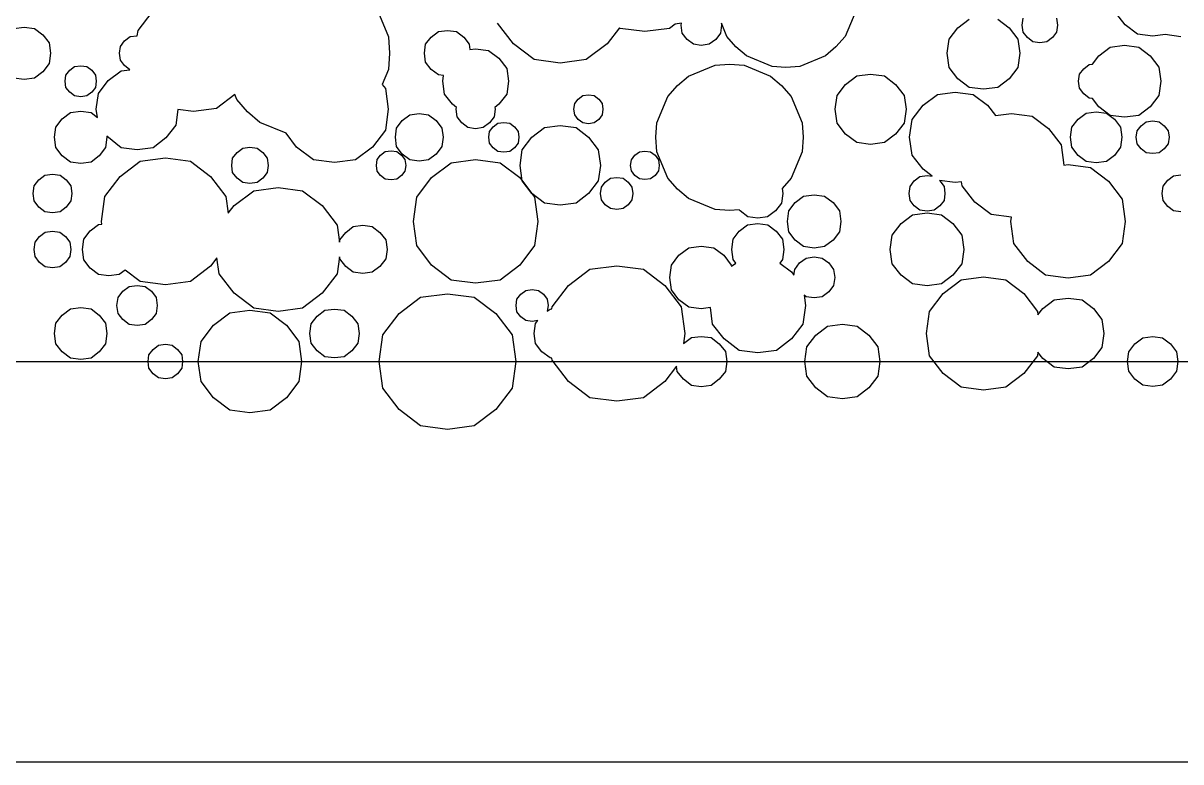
# Model space of a CAD drawing. Extents: x 58 to 158, y 90 to 190.
# Drawn here: x 90.57 to 122.37, y 89.7 to 110 of the extents above; entities that cross this region are included whole.
import ezdxf

# ---------------------------------------------------------------- set-up
doc = ezdxf.new("R2010")
doc.units = 0
doc.layers.get('0').update_dxf_attribs({"linetype": 'CONTINUOUS'})

msp = doc.modelspace()

# ---------------------------------------------------------------- linework, layer by layer
at = {"color": 213}
for p, q in [((100.263, 110.437), (100.605, 109.619)), ((93.7246, 109.798), (94.1116, 110.301)), ((90.3168, 109.852), (90.6004, 109.889)), ((90.6004, 109.889), (90.8844, 109.852)), ((90.8844, 109.852), (91.1119, 109.678)), ((93.7052, 109.652), (93.7246, 109.798)), ((91.1119, 109.678), (91.2855, 109.452)), ((91.2855, 109.452), (91.3239, 109.17)), ((93.2395, 109.36), (93.3566, 109.511)), ((93.3566, 109.511), (93.5094, 109.627)), ((93.5094, 109.627), (93.7052, 109.652)), ((100.605, 109.619), (100.636, 109.17)), ((91.3239, 109.17), (91.2855, 108.888)), ((93.2145, 109.17), (93.2395, 109.36)), ((93.2395, 108.981), (93.2145, 109.17)), ((100.636, 109.17), (100.605, 108.722)), ((91.2855, 108.888), (91.1119, 108.661)), ((93.3566, 108.829), (93.2395, 108.981)), ((93.5027, 108.718), (93.3566, 108.829)), ((90.6004, 108.452), (90.3168, 108.489)), ((90.8844, 108.489), (90.6004, 108.452)), ((91.1119, 108.661), (90.8844, 108.489)), ((92.9072, 108.417), (93.26, 108.686)), ((93.26, 108.686), (93.5027, 108.718)), ((100.605, 108.722), (100.435, 108.315)), ((92.6387, 108.067), (92.9072, 108.417)), ((100.435, 108.315), (100.521, 108.205)), ((100.521, 108.205), (100.6, 107.63)), ((92.5795, 107.63), (92.6387, 108.067)), ((96.3814, 108.034), (95.8825, 107.655)), ((96.4364, 107.903), (96.3814, 108.034)), ((96.7341, 107.564), (96.4364, 107.903)), ((91.6411, 107.367), (91.8669, 107.539)), ((91.8669, 107.539), (92.1508, 107.576)), ((92.1508, 107.576), (92.4334, 107.539)), ((92.4334, 107.539), (92.6098, 107.406)), ((92.6098, 107.406), (92.5795, 107.63)), ((94.8214, 107.628), (94.7621, 107.193)), ((95.25, 107.571), (94.8214, 107.628)), ((95.8825, 107.655), (95.25, 107.571)), ((97.0746, 107.269), (96.7341, 107.564)), ((100.6, 107.63), (100.521, 107.056)), ((91.4672, 107.141), (91.6411, 107.367)), ((92.6098, 107.406), (92.6098, 107.406)), ((94.7621, 107.193), (94.4933, 106.842)), ((97.7925, 106.973), (97.0746, 107.269)), ((91.4287, 106.86), (91.4672, 107.141)), ((91.4672, 106.579), (91.4287, 106.86)), ((92.8716, 106.86), (92.8328, 106.579)), ((93.26, 106.575), (92.8659, 106.896)), ((92.8659, 106.896), (92.8716, 106.86)), ((98.0832, 106.594), (97.7925, 106.973)), ((100.521, 107.056), (100.167, 106.594)), ((91.6411, 106.353), (91.4672, 106.579)), ((92.8328, 106.579), (92.6592, 106.353)), ((93.6995, 106.516), (93.26, 106.575)), ((94.1405, 106.575), (93.6995, 106.516)), ((94.4933, 106.842), (94.1405, 106.575)), ((98.5464, 106.243), (98.0832, 106.594)), ((100.167, 106.594), (99.7038, 106.243)), ((91.8669, 106.182), (91.6411, 106.353)), ((92.6592, 106.353), (92.4334, 106.182)), ((99.1249, 106.165), (98.5464, 106.243)), ((99.7038, 106.243), (99.1249, 106.165)), ((92.1508, 106.143), (91.8669, 106.182)), ((92.4334, 106.182), (92.1508, 106.143)), ((90.8953, 103.977), (91.0167, 104.136)), ((91.0167, 104.136), (91.1765, 104.257)), ((91.1765, 104.257), (91.3751, 104.283)), ((91.3751, 104.283), (91.5734, 104.257)), ((91.5734, 104.257), (91.7332, 104.136)), ((91.7332, 104.136), (91.8545, 103.977)), ((90.8692, 103.78), (90.8953, 103.977)), ((90.8953, 103.583), (90.8692, 103.78)), ((91.8545, 103.977), (91.8806, 103.78)), ((91.8806, 103.78), (91.8545, 103.583)), ((91.0167, 103.425), (90.8953, 103.583)), ((91.1765, 103.303), (91.0167, 103.425)), ((91.7332, 103.425), (91.5734, 103.303)), ((91.8545, 103.583), (91.7332, 103.425)), ((91.3751, 103.277), (91.1765, 103.303)), ((91.5734, 103.303), (91.3751, 103.277)), ((112.346, 101.425), (112.67, 101.672)), ((112.67, 101.672), (113.075, 101.725)), ((113.075, 101.725), (113.48, 101.672)), ((113.48, 101.672), (113.805, 101.425)), ((94.1395, 101.034), (94.288, 101.148)), ((94.288, 101.148), (94.4757, 101.173)), ((94.4757, 101.173), (94.6616, 101.148)), ((94.6616, 101.148), (94.8118, 101.034)), ((112.098, 101.103), (112.346, 101.425)), ((113.805, 101.425), (114.053, 101.103)), ((94.0001, 100.7), (94.0248, 100.886)), ((94.0248, 100.886), (94.1395, 101.034)), ((94.8118, 101.034), (94.9262, 100.886)), ((94.9262, 100.886), (94.9508, 100.7)), ((112.043, 100.7), (112.098, 101.103)), ((114.053, 101.103), (114.107, 100.7)), ((94.0248, 100.514), (94.0001, 100.7)), ((94.1395, 100.365), (94.0248, 100.514)), ((94.9262, 100.514), (94.8118, 100.365)), ((94.9508, 100.7), (94.9262, 100.514)), ((112.098, 100.298), (112.043, 100.7)), ((114.107, 100.7), (114.053, 100.298)), ((94.288, 100.252), (94.1395, 100.365)), ((94.4757, 100.227), (94.288, 100.252)), ((94.6616, 100.252), (94.4757, 100.227)), ((94.8118, 100.365), (94.6616, 100.252)), ((112.346, 99.9755), (112.098, 100.298)), ((114.053, 100.298), (113.805, 99.9755)), ((112.67, 99.7285), (112.346, 99.9755)), ((113.805, 99.9755), (113.48, 99.7285)), ((113.075, 99.6749), (112.67, 99.7285)), ((113.48, 99.7285), (113.075, 99.6749))]:
    msp.add_line(p, q, dxfattribs=at)
at = {"color": 52}
for p, q in [((113.441, 110.328), (113.151, 109.634)), ((120.839, 109.954), (120.581, 110.29)), ((104.036, 109.43), (103.598, 109.999)), ((106.952, 109.869), (106.615, 109.43)), ((106.973, 109.854), (106.952, 109.869)), ((107.649, 109.765), (106.973, 109.854)), ((108.327, 109.854), (107.649, 109.765)), ((108.482, 109.971), (108.327, 109.854)), ((108.651, 109.995), (108.482, 109.971)), ((108.643, 109.94), (108.651, 109.995)), ((108.674, 109.723), (108.643, 109.94)), ((108.807, 109.55), (108.674, 109.723)), ((109.728, 109.723), (109.594, 109.55)), ((109.757, 109.94), (109.728, 109.723)), ((109.9, 109.634), (109.75, 109.994)), ((109.75, 109.994), (109.757, 109.94)), ((121.178, 109.697), (120.839, 109.954)), ((104.61, 108.995), (104.036, 109.43)), ((106.615, 109.43), (106.04, 108.995)), ((108.982, 109.416), (108.807, 109.55)), ((109.2, 109.387), (108.982, 109.416)), ((109.419, 109.416), (109.2, 109.387)), ((109.594, 109.55), (109.419, 109.416)), ((110.152, 109.346), (109.9, 109.634)), ((113.151, 109.634), (112.897, 109.346)), ((121.599, 109.641), (121.178, 109.697)), ((121.938, 109.686), (121.599, 109.641)), ((122.375, 109.623), (121.938, 109.686)), ((110.442, 109.095), (110.152, 109.346)), ((111.142, 108.807), (110.442, 109.095)), ((112.609, 109.095), (111.909, 108.807)), ((112.897, 109.346), (112.609, 109.095)), ((105.325, 108.899), (104.61, 108.995)), ((106.04, 108.995), (105.325, 108.899)), ((108.846, 108.544), (109.576, 108.844)), ((109.576, 108.844), (109.976, 108.87)), ((109.976, 108.87), (110.375, 108.844)), ((110.375, 108.844), (111.104, 108.544)), ((111.525, 108.781), (111.142, 108.807)), ((111.909, 108.807), (111.525, 108.781)), ((108.544, 108.282), (108.846, 108.544)), ((111.104, 108.544), (111.406, 108.282)), ((108.281, 107.982), (108.544, 108.282)), ((111.406, 108.282), (111.669, 107.982)), ((107.979, 107.257), (108.281, 107.982)), ((111.669, 107.982), (111.972, 107.257)), ((115.29, 107.739), (115.684, 108.038)), ((115.684, 108.038), (116.175, 108.105)), ((116.175, 108.105), (116.666, 108.038)), ((116.666, 108.038), (117.06, 107.739)), ((114.989, 107.348), (115.29, 107.739)), ((117.06, 107.739), (117.277, 107.459)), ((117.277, 107.459), (117.724, 107.519)), ((117.724, 107.519), (118.29, 107.444)), ((104.894, 107.126), (105.325, 107.184)), ((105.325, 107.184), (105.757, 107.126)), ((107.951, 106.86), (107.979, 107.257)), ((111.972, 107.257), (111.999, 106.86)), ((114.923, 106.86), (114.989, 107.348)), ((118.29, 107.444), (118.741, 107.101)), ((104.282, 106.519), (104.546, 106.864)), ((104.546, 106.864), (104.894, 107.126)), ((105.757, 107.126), (106.104, 106.864)), ((106.104, 106.864), (106.368, 106.519)), ((107.979, 106.463), (107.951, 106.86)), ((111.999, 106.86), (111.972, 106.463)), ((114.989, 106.372), (114.923, 106.86)), ((118.741, 107.101), (119.087, 106.65)), ((119.087, 106.65), (119.163, 106.094)), ((104.224, 106.09), (104.282, 106.519)), ((106.368, 106.519), (106.426, 106.09)), ((108.281, 105.738), (107.979, 106.463)), ((111.972, 106.463), (111.669, 105.738)), ((115.29, 105.981), (114.989, 106.372)), ((104.282, 105.661), (104.224, 106.09)), ((106.426, 106.09), (106.368, 105.661)), ((115.539, 105.791), (115.29, 105.981)), ((119.163, 106.094), (119.275, 106.109)), ((119.275, 106.109), (119.891, 106.028)), ((119.891, 106.028), (120.385, 105.653)), ((104.546, 105.317), (104.282, 105.661)), ((106.368, 105.661), (106.104, 105.317)), ((108.544, 105.439), (108.281, 105.738)), ((111.669, 105.738), (111.42, 105.454)), ((114.933, 105.512), (115.051, 105.666)), ((115.051, 105.666), (115.207, 105.784)), ((115.207, 105.784), (115.4, 105.81)), ((115.4, 105.81), (115.539, 105.791)), ((116.175, 105.616), (115.739, 105.675)), ((115.739, 105.675), (115.748, 105.666)), ((115.748, 105.666), (115.867, 105.512)), ((116.348, 105.639), (116.175, 105.616)), ((116.363, 105.529), (116.348, 105.639)), ((120.385, 105.653), (120.761, 105.162)), ((104.894, 105.053), (104.546, 105.317)), ((106.104, 105.317), (105.757, 105.053)), ((108.846, 105.176), (108.544, 105.439)), ((111.438, 105.321), (111.402, 105.052)), ((111.42, 105.454), (111.438, 105.321)), ((114.908, 105.321), (114.933, 105.512)), ((114.933, 105.128), (114.908, 105.321)), ((115.867, 105.512), (115.893, 105.321)), ((115.893, 105.321), (115.867, 105.128)), ((116.709, 105.079), (116.363, 105.529)), ((105.325, 104.995), (104.894, 105.053)), ((105.757, 105.053), (105.325, 104.995)), ((109.576, 104.876), (108.846, 105.176)), ((111.402, 105.052), (111.236, 104.837)), ((115.051, 104.974), (114.933, 105.128)), ((115.207, 104.856), (115.051, 104.974)), ((115.748, 104.974), (115.594, 104.856)), ((115.867, 105.128), (115.748, 104.974)), ((117.161, 104.737), (116.709, 105.079)), ((120.761, 105.162), (120.844, 104.55)), ((109.976, 104.849), (109.576, 104.876)), ((110.24, 104.867), (109.976, 104.849)), ((110.264, 104.837), (110.24, 104.867)), ((110.48, 104.673), (110.264, 104.837)), ((110.75, 104.637), (110.48, 104.673)), ((111.02, 104.673), (110.75, 104.637)), ((111.236, 104.837), (111.02, 104.673)), ((115.4, 104.83), (115.207, 104.856)), ((115.594, 104.856), (115.4, 104.83)), ((117.72, 104.662), (117.161, 104.737)), ((117.705, 104.55), (117.72, 104.662)), ((117.788, 103.939), (117.705, 104.55)), ((120.844, 104.55), (120.761, 103.939)), ((118.165, 103.448), (117.788, 103.939)), ((120.761, 103.939), (120.385, 103.448)), ((118.659, 103.073), (118.165, 103.448)), ((120.385, 103.448), (119.891, 103.073)), ((119.275, 102.99), (118.659, 103.073)), ((119.891, 103.073), (119.275, 102.99)), ((115.843, 102.57), (116.337, 102.944)), ((116.337, 102.944), (116.95, 103.025)), ((116.95, 103.025), (117.565, 102.944)), ((117.565, 102.944), (118.056, 102.57)), ((115.467, 102.079), (115.843, 102.57)), ((118.056, 102.57), (118.433, 102.079)), ((118.89, 102.394), (119.275, 102.445)), ((119.275, 102.445), (119.66, 102.394)), ((118.445, 101.983), (118.582, 102.16)), ((118.582, 102.16), (118.89, 102.394)), ((119.66, 102.394), (119.969, 102.16)), ((119.969, 102.16), (120.205, 101.852)), ((115.386, 101.471), (115.467, 102.079)), ((118.433, 102.079), (118.445, 101.983)), ((120.205, 101.852), (120.257, 101.471)), ((115.467, 100.86), (115.386, 101.471)), ((120.257, 101.471), (120.205, 101.087)), ((115.843, 100.371), (115.467, 100.86)), ((118.433, 100.86), (118.056, 100.371)), ((118.445, 100.957), (118.433, 100.86)), ((118.582, 100.78), (118.445, 100.957)), ((120.205, 101.087), (119.969, 100.78)), ((118.89, 100.546), (118.582, 100.78)), ((119.275, 100.495), (118.89, 100.546)), ((119.66, 100.546), (119.275, 100.495)), ((119.969, 100.78), (119.66, 100.546)), ((116.337, 99.9973), (115.843, 100.371)), ((118.056, 100.371), (117.565, 99.9973)), ((116.95, 99.9148), (116.337, 99.9973)), ((117.565, 99.9973), (116.95, 99.9148))]:
    msp.add_line(p, q, dxfattribs=at)
at = {"color": 242}
for p, q in [((116.245, 109.871), (116.558, 110.108)), ((117.341, 110.108), (117.656, 109.871)), ((116.006, 109.558), (116.245, 109.871)), ((117.656, 109.871), (117.895, 109.558)), ((115.952, 109.17), (116.006, 109.558)), ((117.895, 109.558), (117.948, 109.17)), ((116.006, 108.781), (115.952, 109.17)), ((117.948, 109.17), (117.895, 108.781)), ((119.946, 108.87), (120.121, 109.099)), ((120.121, 109.099), (120.435, 109.336)), ((120.435, 109.336), (120.825, 109.389)), ((120.825, 109.389), (121.216, 109.336)), ((121.216, 109.336), (121.529, 109.099)), ((121.529, 109.099), (121.768, 108.788)), ((116.245, 108.47), (116.006, 108.781)), ((117.895, 108.781), (117.656, 108.47)), ((119.705, 108.742), (119.859, 108.859)), ((119.859, 108.859), (119.946, 108.87)), ((121.768, 108.788), (121.82, 108.401)), ((116.558, 108.231), (116.245, 108.47)), ((117.656, 108.47), (117.341, 108.231)), ((119.563, 108.401), (119.587, 108.591)), ((119.587, 108.591), (119.705, 108.742)), ((116.95, 108.179), (116.558, 108.231)), ((117.341, 108.231), (116.95, 108.179)), ((119.587, 108.21), (119.563, 108.401)), ((119.705, 108.058), (119.587, 108.21)), ((121.82, 108.401), (121.768, 108.012)), ((119.859, 107.94), (119.705, 108.058)), ((119.946, 107.929), (119.859, 107.94)), ((120.121, 107.701), (119.946, 107.929)), ((121.768, 108.012), (121.529, 107.701)), ((101.192, 107.479), (101.45, 107.513)), ((101.45, 107.513), (101.708, 107.479)), ((119.552, 107.356), (119.774, 107.524)), ((119.774, 107.524), (120.051, 107.561)), ((120.051, 107.561), (120.328, 107.524)), ((120.435, 107.464), (120.121, 107.701)), ((120.328, 107.524), (120.549, 107.356)), ((121.529, 107.701), (121.216, 107.464)), ((100.828, 107.116), (100.985, 107.322)), ((100.985, 107.322), (101.192, 107.479)), ((101.708, 107.479), (101.914, 107.322)), ((101.914, 107.322), (102.073, 107.116)), ((119.382, 107.135), (119.552, 107.356)), ((120.825, 107.411), (120.435, 107.464)), ((120.549, 107.356), (120.719, 107.135)), ((121.216, 107.464), (120.825, 107.411)), ((100.794, 106.86), (100.828, 107.116)), ((100.828, 106.604), (100.794, 106.86)), ((102.073, 107.116), (102.107, 106.86)), ((102.107, 106.86), (102.073, 106.604)), ((119.345, 106.86), (119.382, 107.135)), ((119.382, 106.586), (119.345, 106.86)), ((120.719, 107.135), (120.755, 106.86)), ((120.755, 106.86), (120.719, 106.586)), ((100.985, 106.398), (100.828, 106.604)), ((102.073, 106.604), (101.914, 106.398)), ((119.552, 106.365), (119.382, 106.586)), ((120.719, 106.586), (120.549, 106.365)), ((93.7867, 106.203), (94.4757, 106.295)), ((94.4757, 106.295), (95.1646, 106.203)), ((101.192, 106.241), (100.985, 106.398)), ((101.45, 106.208), (101.192, 106.241)), ((101.708, 106.241), (101.45, 106.208)), ((101.914, 106.398), (101.708, 106.241)), ((107.257, 106.09), (107.278, 106.243)), ((107.278, 106.243), (107.373, 106.367)), ((107.373, 106.367), (107.497, 106.46)), ((107.497, 106.46), (107.649, 106.481)), ((107.649, 106.481), (107.804, 106.46)), ((107.804, 106.46), (107.928, 106.367)), ((107.928, 106.367), (108.022, 106.243)), ((108.022, 106.243), (108.042, 106.09)), ((119.774, 106.196), (119.552, 106.365)), ((120.549, 106.365), (120.328, 106.196)), ((93.2339, 105.784), (93.7867, 106.203)), ((95.1646, 106.203), (95.7171, 105.784)), ((107.278, 105.937), (107.257, 106.09)), ((107.373, 105.814), (107.278, 105.937)), ((108.022, 105.937), (107.928, 105.814)), ((108.042, 106.09), (108.022, 105.937)), ((120.051, 106.16), (119.774, 106.196)), ((120.328, 106.196), (120.051, 106.16)), ((92.8123, 105.234), (93.2339, 105.784)), ((95.7171, 105.784), (96.139, 105.234)), ((107.497, 105.72), (107.373, 105.814)), ((107.649, 105.7), (107.497, 105.72)), ((107.804, 105.72), (107.649, 105.7)), ((107.928, 105.814), (107.804, 105.72)), ((121.89, 105.519), (122.013, 105.68)), ((122.013, 105.68), (122.174, 105.802)), ((122.174, 105.802), (122.375, 105.829)), ((96.3634, 104.985), (96.9024, 105.392)), ((96.9024, 105.392), (97.5748, 105.483)), ((97.5748, 105.483), (98.2472, 105.392)), ((98.2472, 105.392), (98.7873, 104.985)), ((121.863, 105.321), (121.89, 105.519)), ((121.89, 105.121), (121.863, 105.321)), ((92.7199, 104.55), (92.8123, 105.234)), ((96.139, 105.234), (96.2007, 104.772)), ((96.2007, 104.772), (96.3634, 104.985)), ((98.7873, 104.985), (99.1979, 104.448)), ((122.013, 104.961), (121.89, 105.121)), ((122.174, 104.838), (122.013, 104.961)), ((122.375, 104.812), (122.174, 104.838)), ((92.4098, 104.291), (92.6401, 104.465)), ((92.6401, 104.465), (92.7294, 104.477)), ((92.7294, 104.477), (92.7199, 104.55)), ((99.1979, 104.448), (99.2614, 103.98)), ((99.4297, 104.247), (99.6389, 104.407)), ((99.6389, 104.407), (99.8996, 104.442)), ((99.8996, 104.442), (100.161, 104.407)), ((100.161, 104.407), (100.371, 104.247)), ((110.243, 104.283), (110.469, 104.454)), ((110.469, 104.454), (110.75, 104.492)), ((110.75, 104.492), (111.031, 104.454)), ((111.031, 104.454), (111.257, 104.283)), ((92.1964, 103.78), (92.2348, 104.064)), ((92.2348, 104.064), (92.4098, 104.291)), ((99.2614, 103.98), (99.2699, 104.039)), ((99.2699, 104.039), (99.4297, 104.247)), ((100.371, 104.247), (100.531, 104.039)), ((100.531, 104.039), (100.565, 103.78)), ((110.034, 103.78), (110.071, 104.06)), ((110.071, 104.06), (110.243, 104.283)), ((111.257, 104.283), (111.429, 104.06)), ((111.429, 104.06), (111.467, 103.78)), ((92.2348, 103.496), (92.1964, 103.78)), ((100.565, 103.78), (100.531, 103.521)), ((108.585, 103.62), (108.859, 103.828)), ((108.859, 103.828), (109.2, 103.874)), ((109.2, 103.874), (109.542, 103.828)), ((109.542, 103.828), (109.814, 103.62)), ((110.071, 103.5), (110.034, 103.78)), ((111.467, 103.78), (111.429, 103.5)), ((92.4098, 103.269), (92.2348, 103.496)), ((95.8935, 103.546), (95.7171, 103.317)), ((95.9513, 103.112), (95.8935, 103.546)), ((99.2614, 103.58), (99.1979, 103.112)), ((99.2699, 103.521), (99.2614, 103.58)), ((99.4297, 103.313), (99.2699, 103.521)), ((100.531, 103.521), (100.371, 103.313)), ((108.377, 103.349), (108.585, 103.62)), ((109.814, 103.62), (110.023, 103.349)), ((110.028, 103.316), (110.145, 103.404)), ((110.145, 103.404), (110.071, 103.5)), ((111.429, 103.5), (111.355, 103.404)), ((111.355, 103.404), (111.676, 103.16)), ((111.765, 103.23), (111.901, 103.407)), ((111.901, 103.407), (112.079, 103.542)), ((112.079, 103.542), (112.3, 103.572)), ((112.3, 103.572), (112.522, 103.542)), ((112.522, 103.542), (112.7, 103.407)), ((112.7, 103.407), (112.835, 103.23)), ((92.6401, 103.095), (92.4098, 103.269)), ((92.9252, 103.057), (92.6401, 103.095)), ((93.2106, 103.095), (92.9252, 103.057)), ((93.369, 103.214), (93.2106, 103.095)), ((93.7867, 102.898), (93.369, 103.214)), ((95.7171, 103.317), (95.1646, 102.898)), ((96.3634, 102.576), (95.9513, 103.112)), ((99.1979, 103.112), (98.7873, 102.576)), ((99.6389, 103.153), (99.4297, 103.313)), ((99.8996, 103.119), (99.6389, 103.153)), ((100.161, 103.153), (99.8996, 103.119)), ((100.371, 103.313), (100.161, 103.153)), ((108.332, 103.01), (108.377, 103.349)), ((110.023, 103.349), (110.028, 103.316)), ((111.676, 103.16), (111.744, 103.073)), ((111.744, 103.073), (111.765, 103.23)), ((112.835, 103.23), (112.866, 103.01)), ((94.4757, 102.806), (93.7867, 102.898)), ((95.1646, 102.898), (94.4757, 102.806)), ((108.377, 102.671), (108.332, 103.01)), ((112.835, 102.789), (112.7, 102.613)), ((112.866, 103.01), (112.835, 102.789)), ((96.9024, 102.168), (96.3634, 102.576)), ((98.7873, 102.576), (98.2472, 102.168)), ((108.585, 102.399), (108.377, 102.671)), ((112.079, 102.478), (112.022, 102.52)), ((112.022, 102.52), (112.061, 102.24)), ((112.3, 102.449), (112.079, 102.478)), ((112.522, 102.478), (112.3, 102.449)), ((112.7, 102.613), (112.522, 102.478)), ((97.5748, 102.078), (96.9024, 102.168)), ((98.2472, 102.168), (97.5748, 102.078)), ((108.859, 102.193), (108.585, 102.399)), ((109.2, 102.147), (108.859, 102.193)), ((109.448, 102.18), (109.2, 102.147)), ((109.509, 101.729), (109.448, 102.18)), ((112.061, 102.24), (111.992, 101.729)), ((109.824, 101.32), (109.509, 101.729)), ((111.992, 101.729), (111.676, 101.32)), ((110.236, 101.007), (109.824, 101.32)), ((111.676, 101.32), (111.264, 101.007)), ((110.75, 100.939), (110.236, 101.007)), ((111.264, 101.007), (110.75, 100.939))]:
    msp.add_line(p, q, dxfattribs=at)
at = {"color": 30}
for p, q in [((118.015, 109.94), (118.04, 110.13)), ((118.961, 110.13), (118.985, 109.94)), ((118.04, 109.751), (118.015, 109.94)), ((118.157, 109.6), (118.04, 109.751)), ((118.961, 109.751), (118.843, 109.6)), ((118.985, 109.94), (118.961, 109.751)), ((118.31, 109.484), (118.157, 109.6)), ((118.5, 109.457), (118.31, 109.484)), ((118.69, 109.484), (118.5, 109.457)), ((118.843, 109.6), (118.69, 109.484))]:
    msp.add_line(p, q, dxfattribs=at)
at = {"color": 142}
for p, q in [((101.776, 109.616), (101.976, 109.766)), ((101.976, 109.766), (102.225, 109.799)), ((102.225, 109.799), (102.474, 109.766)), ((102.474, 109.766), (102.674, 109.616)), ((101.592, 109.17), (101.625, 109.418)), ((101.625, 109.418), (101.776, 109.616)), ((102.674, 109.616), (102.825, 109.418)), ((102.825, 109.418), (102.844, 109.274)), ((101.625, 108.923), (101.592, 109.17)), ((102.844, 109.274), (103, 109.295)), ((103, 109.295), (103.354, 109.248)), ((103.354, 109.248), (103.637, 109.033)), ((101.776, 108.724), (101.625, 108.923)), ((103.637, 109.033), (103.855, 108.752)), ((101.976, 108.573), (101.776, 108.724)), ((102.12, 108.555), (101.976, 108.573)), ((102.099, 108.401), (102.12, 108.555)), ((103.855, 108.752), (103.901, 108.401)), ((102.146, 108.049), (102.099, 108.401)), ((103.901, 108.401), (103.855, 108.049)), ((102.363, 107.767), (102.146, 108.049)), ((103.855, 108.049), (103.637, 107.767)), ((102.471, 107.684), (102.363, 107.767)), ((102.464, 107.63), (102.471, 107.684)), ((102.493, 107.421), (102.464, 107.63)), ((103.536, 107.63), (103.509, 107.421)), ((103.637, 107.767), (103.529, 107.684)), ((103.529, 107.684), (103.536, 107.63)), ((102.621, 107.254), (102.493, 107.421)), ((102.789, 107.126), (102.621, 107.254)), ((103.379, 107.254), (103.211, 107.126)), ((103.509, 107.421), (103.379, 107.254)), ((103, 107.097), (102.789, 107.126)), ((103.211, 107.126), (103, 107.097)), ((96.4449, 106.443), (96.6033, 106.562)), ((96.6033, 106.562), (96.8005, 106.589)), ((96.8005, 106.589), (96.9973, 106.562)), ((96.9973, 106.562), (97.1543, 106.443)), ((96.2988, 106.09), (96.3249, 106.285)), ((96.3249, 106.285), (96.4449, 106.443)), ((97.1543, 106.443), (97.2757, 106.285)), ((97.2757, 106.285), (97.3018, 106.09)), ((96.3249, 105.894), (96.2988, 106.09)), ((97.3018, 106.09), (97.2757, 105.894)), ((96.4449, 105.738), (96.3249, 105.894)), ((96.6033, 105.618), (96.4449, 105.738)), ((96.8005, 105.592), (96.6033, 105.618)), ((96.9973, 105.618), (96.8005, 105.592)), ((97.1543, 105.738), (96.9973, 105.618)), ((97.2757, 105.894), (97.1543, 105.738)), ((120.948, 100.969), (121.113, 101.184)), ((121.113, 101.184), (121.329, 101.348)), ((121.329, 101.348), (121.599, 101.384)), ((121.599, 101.384), (121.871, 101.348)), ((121.871, 101.348), (122.087, 101.184)), ((122.087, 101.184), (122.253, 100.969)), ((120.912, 100.7), (120.948, 100.969)), ((122.253, 100.969), (122.289, 100.7)), ((120.948, 100.432), (120.912, 100.7)), ((122.289, 100.7), (122.253, 100.432)), ((121.113, 100.216), (120.948, 100.432)), ((121.329, 100.052), (121.113, 100.216)), ((122.087, 100.216), (121.871, 100.052)), ((122.253, 100.432), (122.087, 100.216)), ((121.599, 100.017), (121.329, 100.052)), ((121.871, 100.052), (121.599, 100.017))]:
    msp.add_line(p, q, dxfattribs=at)
at = {"color": 15}
for p, q in [((91.8475, 108.701), (91.9826, 108.803)), ((91.9826, 108.803), (92.1508, 108.825)), ((92.1508, 108.825), (92.3177, 108.803)), ((92.3177, 108.803), (92.4525, 108.701)), ((91.7222, 108.401), (91.7444, 108.567)), ((91.7444, 108.567), (91.8475, 108.701)), ((92.4525, 108.701), (92.5558, 108.567)), ((92.5558, 108.567), (92.5781, 108.401)), ((91.7444, 108.233), (91.7222, 108.401)), ((91.8475, 108.099), (91.7444, 108.233)), ((92.5558, 108.233), (92.4525, 108.099)), ((92.5781, 108.401), (92.5558, 108.233)), ((91.9826, 107.997), (91.8475, 108.099)), ((92.1508, 107.975), (91.9826, 107.997)), ((92.3177, 107.997), (92.1508, 107.975)), ((92.4525, 108.099), (92.3177, 107.997)), ((96.2434, 102.035), (96.8005, 102.11)), ((96.8005, 102.11), (97.3571, 102.035)), ((95.7972, 101.696), (96.2434, 102.035)), ((97.3571, 102.035), (97.8034, 101.696)), ((95.4553, 101.253), (95.7972, 101.696)), ((97.8034, 101.696), (98.1438, 101.253)), ((95.3809, 100.7), (95.4553, 101.253)), ((98.1438, 101.253), (98.2197, 100.7)), ((95.4553, 100.148), (95.3809, 100.7)), ((98.2197, 100.7), (98.1438, 100.148)), ((95.7972, 99.7038), (95.4553, 100.148)), ((98.1438, 100.148), (97.8034, 99.7038)), ((96.2434, 99.3648), (95.7972, 99.7038)), ((97.8034, 99.7038), (97.3571, 99.3648)), ((96.8005, 99.2904), (96.2434, 99.3648)), ((97.3571, 99.3648), (96.8005, 99.2904))]:
    msp.add_line(p, q, dxfattribs=at)
at = {"color": 183}
for p, q in [((113.162, 108.314), (113.468, 108.547)), ((113.468, 108.547), (113.851, 108.596)), ((113.851, 108.596), (114.233, 108.547)), ((114.233, 108.547), (114.538, 108.314)), ((112.929, 108.009), (113.162, 108.314)), ((114.538, 108.314), (114.773, 108.009)), ((112.877, 107.63), (112.929, 108.009)), ((114.773, 108.009), (114.824, 107.63)), ((112.929, 107.251), (112.877, 107.63)), ((114.824, 107.63), (114.773, 107.251)), ((103.484, 107.149), (103.613, 107.247)), ((103.613, 107.247), (103.775, 107.269)), ((103.775, 107.269), (103.937, 107.247)), ((103.937, 107.247), (104.067, 107.149)), ((113.162, 106.947), (112.929, 107.251)), ((114.773, 107.251), (114.538, 106.947)), ((103.364, 106.86), (103.385, 107.021)), ((103.385, 106.7), (103.364, 106.86)), ((103.385, 107.021), (103.484, 107.149)), ((104.067, 107.149), (104.165, 107.021)), ((104.165, 107.021), (104.187, 106.86)), ((104.187, 106.86), (104.165, 106.7)), ((113.468, 106.714), (113.162, 106.947)), ((114.538, 106.947), (114.233, 106.714)), ((103.484, 106.571), (103.385, 106.7)), ((103.613, 106.473), (103.484, 106.571)), ((104.067, 106.571), (103.937, 106.473)), ((104.165, 106.7), (104.067, 106.571)), ((113.851, 106.663), (113.468, 106.714)), ((114.233, 106.714), (113.851, 106.663)), ((100.273, 106.09), (100.294, 106.247)), ((100.294, 106.247), (100.39, 106.373)), ((100.39, 106.373), (100.517, 106.469)), ((100.517, 106.469), (100.675, 106.491)), ((100.675, 106.491), (100.834, 106.469)), ((100.834, 106.469), (100.961, 106.373)), ((100.961, 106.373), (101.057, 106.247)), ((101.057, 106.247), (101.078, 106.09)), ((103.775, 106.451), (103.613, 106.473)), ((103.937, 106.473), (103.775, 106.451)), ((100.294, 105.932), (100.273, 106.09)), ((100.39, 105.807), (100.294, 105.932)), ((101.057, 105.932), (100.961, 105.807)), ((101.078, 106.09), (101.057, 105.932)), ((100.517, 105.711), (100.39, 105.807)), ((100.675, 105.69), (100.517, 105.711)), ((100.834, 105.711), (100.675, 105.69)), ((100.961, 105.807), (100.834, 105.711)), ((106.456, 105.493), (106.562, 105.631)), ((106.562, 105.631), (106.702, 105.737)), ((106.702, 105.737), (106.875, 105.759)), ((106.875, 105.759), (107.049, 105.737)), ((107.049, 105.737), (107.188, 105.631)), ((107.188, 105.631), (107.294, 105.493)), ((106.433, 105.321), (106.456, 105.493)), ((106.456, 105.147), (106.433, 105.321)), ((107.294, 105.493), (107.317, 105.321)), ((107.317, 105.321), (107.294, 105.147)), ((106.562, 105.009), (106.456, 105.147)), ((106.702, 104.904), (106.562, 105.009)), ((107.188, 105.009), (107.049, 104.904)), ((107.294, 105.147), (107.188, 105.009)), ((106.875, 104.881), (106.702, 104.904)), ((107.049, 104.904), (106.875, 104.881)), ((100.899, 102.018), (101.489, 102.465)), ((101.489, 102.465), (102.225, 102.564)), ((102.225, 102.564), (102.961, 102.465)), ((102.961, 102.465), (103.551, 102.018)), ((91.6397, 101.977), (91.8669, 102.149)), ((91.8669, 102.149), (92.1508, 102.187)), ((92.1508, 102.187), (92.4334, 102.149)), ((92.4334, 102.149), (92.6606, 101.977)), ((91.4672, 101.752), (91.6397, 101.977)), ((92.6606, 101.977), (92.8328, 101.752)), ((100.448, 101.432), (100.899, 102.018)), ((103.551, 102.018), (104.002, 101.432)), ((91.4287, 101.471), (91.4672, 101.752)), ((91.4672, 101.189), (91.4287, 101.471)), ((92.8328, 101.752), (92.8716, 101.471)), ((92.8716, 101.471), (92.8328, 101.189)), ((91.6397, 100.963), (91.4672, 101.189)), ((92.8328, 101.189), (92.6606, 100.963)), ((100.349, 100.7), (100.448, 101.432)), ((104.002, 101.432), (104.101, 100.7)), ((91.8669, 100.791), (91.6397, 100.963)), ((92.6606, 100.963), (92.4334, 100.791)), ((92.1508, 100.754), (91.8669, 100.791)), ((92.4334, 100.791), (92.1508, 100.754)), ((100.448, 99.9684), (100.349, 100.7)), ((104.101, 100.7), (104.002, 99.9684)), ((100.899, 99.3828), (100.448, 99.9684)), ((104.002, 99.9684), (103.551, 99.3828)), ((101.489, 98.9348), (100.899, 99.3828)), ((103.551, 99.3828), (102.961, 98.9348)), ((102.225, 98.8356), (101.489, 98.9348)), ((102.961, 98.9348), (102.225, 98.8356))]:
    msp.add_line(p, q, dxfattribs=at)
at = {"color": 132}
for p, q in [((105.723, 107.785), (105.818, 107.91)), ((105.818, 107.91), (105.944, 108.005)), ((105.944, 108.005), (106.101, 108.026)), ((106.101, 108.026), (106.256, 108.005)), ((106.256, 108.005), (106.382, 107.91)), ((106.382, 107.91), (106.477, 107.785)), ((105.702, 107.63), (105.723, 107.785)), ((105.723, 107.474), (105.702, 107.63)), ((106.477, 107.785), (106.498, 107.63)), ((106.498, 107.63), (106.477, 107.474)), ((105.818, 107.351), (105.723, 107.474)), ((105.944, 107.255), (105.818, 107.351)), ((106.101, 107.235), (105.944, 107.255)), ((106.256, 107.255), (106.101, 107.235)), ((106.382, 107.351), (106.256, 107.255)), ((106.477, 107.474), (106.382, 107.351)), ((102.329, 106.16), (103, 106.25)), ((103, 106.25), (103.671, 106.16)), ((101.79, 105.752), (102.329, 106.16)), ((103.671, 106.16), (104.21, 105.752)), ((101.38, 105.217), (101.79, 105.752)), ((104.21, 105.752), (104.621, 105.217)), ((101.29, 104.55), (101.38, 105.217)), ((104.621, 105.217), (104.71, 104.55)), ((101.38, 103.884), (101.29, 104.55)), ((104.71, 104.55), (104.621, 103.884)), ((101.79, 103.349), (101.38, 103.884)), ((104.621, 103.884), (104.21, 103.349)), ((102.329, 102.939), (101.79, 103.349)), ((104.21, 103.349), (103.671, 102.939)), ((105.551, 102.786), (106.139, 103.234)), ((106.139, 103.234), (106.875, 103.332)), ((106.875, 103.332), (107.611, 103.234)), ((107.611, 103.234), (108.199, 102.786)), ((93.3083, 102.629), (93.4833, 102.762)), ((93.4833, 102.762), (93.6995, 102.791)), ((93.6995, 102.791), (93.9176, 102.762)), ((93.9176, 102.762), (94.0911, 102.629)), ((103, 102.85), (102.329, 102.939)), ((103.671, 102.939), (103, 102.85)), ((105.1, 102.201), (105.551, 102.786)), ((108.199, 102.786), (108.65, 102.201)), ((93.1457, 102.24), (93.176, 102.456)), ((93.176, 102.456), (93.3083, 102.629)), ((94.0911, 102.629), (94.2248, 102.456)), ((94.2248, 102.456), (94.2538, 102.24)), ((104.112, 102.24), (104.134, 102.412)), ((104.134, 102.412), (104.24, 102.548)), ((104.24, 102.548), (104.378, 102.653)), ((104.378, 102.653), (104.55, 102.676)), ((104.55, 102.676), (104.723, 102.653)), ((104.723, 102.653), (104.86, 102.548)), ((104.86, 102.548), (104.965, 102.412)), ((104.965, 102.412), (104.988, 102.24)), ((93.176, 102.024), (93.1457, 102.24)), ((94.2538, 102.24), (94.2248, 102.024)), ((98.6469, 101.946), (98.8589, 102.107)), ((98.8589, 102.107), (99.1249, 102.143)), ((99.1249, 102.143), (99.3909, 102.107)), ((99.3909, 102.107), (99.6033, 101.946)), ((104.134, 102.068), (104.112, 102.24)), ((104.988, 102.24), (104.968, 102.084)), ((104.968, 102.084), (105.045, 102.142)), ((105.045, 102.142), (105.093, 102.149)), ((105.093, 102.149), (105.1, 102.201)), ((108.65, 102.201), (108.749, 101.471)), ((93.3083, 101.851), (93.176, 102.024)), ((93.4833, 101.719), (93.3083, 101.851)), ((94.0911, 101.851), (93.9176, 101.719)), ((94.2248, 102.024), (94.0911, 101.851)), ((98.4843, 101.734), (98.6469, 101.946)), ((99.6033, 101.946), (99.7659, 101.734)), ((104.24, 101.932), (104.134, 102.068)), ((104.378, 101.828), (104.24, 101.932)), ((104.55, 101.804), (104.378, 101.828)), ((104.708, 101.826), (104.55, 101.804)), ((104.648, 101.749), (104.708, 101.826)), ((93.6995, 101.69), (93.4833, 101.719)), ((93.9176, 101.719), (93.6995, 101.69)), ((98.4483, 101.471), (98.4843, 101.734)), ((98.4843, 101.206), (98.4483, 101.471)), ((99.7659, 101.734), (99.8015, 101.471)), ((99.8015, 101.471), (99.7659, 101.206)), ((104.611, 101.471), (104.648, 101.749)), ((104.648, 101.192), (104.611, 101.471)), ((108.749, 101.471), (108.711, 101.192)), ((98.6469, 100.995), (98.4843, 101.206)), ((99.7659, 101.206), (99.6033, 100.995)), ((104.821, 100.969), (104.648, 101.192)), ((108.711, 101.192), (108.927, 101.356)), ((108.927, 101.356), (109.2, 101.392)), ((109.2, 101.392), (109.474, 101.356)), ((109.474, 101.356), (109.693, 101.189)), ((109.693, 101.189), (109.86, 100.972)), ((98.8589, 100.832), (98.6469, 100.995)), ((99.1249, 100.798), (98.8589, 100.832)), ((99.3909, 100.832), (99.1249, 100.798)), ((99.6033, 100.995), (99.3909, 100.832)), ((105.045, 100.798), (104.821, 100.969)), ((109.86, 100.972), (109.897, 100.7)), ((105.093, 100.791), (105.045, 100.798)), ((105.1, 100.74), (105.093, 100.791)), ((105.551, 100.153), (105.1, 100.74)), ((108.52, 100.571), (108.199, 100.153)), ((108.54, 100.429), (108.52, 100.571)), ((109.897, 100.7), (109.86, 100.429)), ((108.708, 100.211), (108.54, 100.429)), ((108.927, 100.044), (108.708, 100.211)), ((109.693, 100.211), (109.474, 100.044)), ((109.86, 100.429), (109.693, 100.211)), ((106.139, 99.7066), (105.551, 100.153)), ((108.199, 100.153), (107.611, 99.7066)), ((109.2, 100.008), (108.927, 100.044)), ((109.474, 100.044), (109.2, 100.008)), ((106.875, 99.6086), (106.139, 99.7066)), ((107.611, 99.7066), (106.875, 99.6086))]:
    msp.add_line(p, q, dxfattribs=at)
at = {"color": 102}
for p, q in [((121.281, 107.177), (121.423, 107.286)), ((121.423, 107.286), (121.599, 107.309)), ((121.599, 107.309), (121.777, 107.286)), ((121.777, 107.286), (121.919, 107.177)), ((121.149, 106.86), (121.172, 107.036)), ((121.172, 106.684), (121.149, 106.86)), ((121.172, 107.036), (121.281, 107.177)), ((121.919, 107.177), (122.028, 107.036)), ((122.028, 107.036), (122.052, 106.86)), ((122.052, 106.86), (122.028, 106.684)), ((121.281, 106.543), (121.172, 106.684)), ((121.423, 106.436), (121.281, 106.543)), ((121.919, 106.543), (121.777, 106.436)), ((122.028, 106.684), (121.919, 106.543)), ((121.599, 106.411), (121.423, 106.436)), ((121.777, 106.436), (121.599, 106.411)), ((112.011, 105.243), (112.3, 105.282)), ((112.3, 105.282), (112.588, 105.243)), ((111.602, 104.837), (111.779, 105.067)), ((111.779, 105.067), (112.011, 105.243)), ((112.588, 105.243), (112.822, 105.067)), ((112.822, 105.067), (112.998, 104.837)), ((111.563, 104.55), (111.602, 104.837)), ((112.998, 104.837), (113.036, 104.55)), ((111.602, 104.262), (111.563, 104.55)), ((113.036, 104.55), (112.998, 104.262)), ((111.779, 104.032), (111.602, 104.262)), ((112.011, 103.857), (111.779, 104.032)), ((112.822, 104.032), (112.588, 103.857)), ((112.998, 104.262), (112.822, 104.032)), ((112.3, 103.819), (112.011, 103.857)), ((112.588, 103.857), (112.3, 103.819))]:
    msp.add_line(p, q, dxfattribs=at)
at = {"color": 9}
for p, q in [((90.8692, 105.529), (90.9973, 105.695)), ((90.9973, 105.695), (91.1655, 105.824)), ((91.1655, 105.824), (91.3751, 105.851)), ((91.3751, 105.851), (91.5843, 105.824)), ((91.5843, 105.824), (91.7526, 105.695)), ((91.7526, 105.695), (91.882, 105.529)), ((90.8403, 105.321), (90.8692, 105.529)), ((90.8692, 105.111), (90.8403, 105.321)), ((91.882, 105.529), (91.9095, 105.321)), ((91.9095, 105.321), (91.882, 105.111)), ((90.9973, 104.944), (90.8692, 105.111)), ((91.882, 105.111), (91.7526, 104.944)), ((91.1655, 104.816), (90.9973, 104.944)), ((91.3751, 104.789), (91.1655, 104.816)), ((91.5843, 104.816), (91.3751, 104.789)), ((91.7526, 104.944), (91.5843, 104.816)), ((114.687, 104.489), (115.004, 104.728)), ((115.004, 104.728), (115.4, 104.781)), ((115.4, 104.781), (115.795, 104.728)), ((115.795, 104.728), (116.112, 104.489)), ((114.446, 104.173), (114.687, 104.489)), ((116.112, 104.489), (116.355, 104.173)), ((114.392, 103.78), (114.446, 104.173)), ((116.355, 104.173), (116.407, 103.78)), ((114.446, 103.387), (114.392, 103.78)), ((116.407, 103.78), (116.355, 103.387)), ((114.687, 103.072), (114.446, 103.387)), ((116.355, 103.387), (116.112, 103.072)), ((115.004, 102.832), (114.687, 103.072)), ((116.112, 103.072), (115.795, 102.832)), ((115.4, 102.78), (115.004, 102.832)), ((115.795, 102.832), (115.4, 102.78))]:
    msp.add_line(p, q, dxfattribs=at)
at = {"color": 7}
for p, q in [((70.4494, 100.7), (147.95, 100.7)), ((57.9508, 89.7008), (157.951, 89.7008))]:
    msp.add_line(p, q, dxfattribs=at)

doc.saveas('drawing.dxf')
